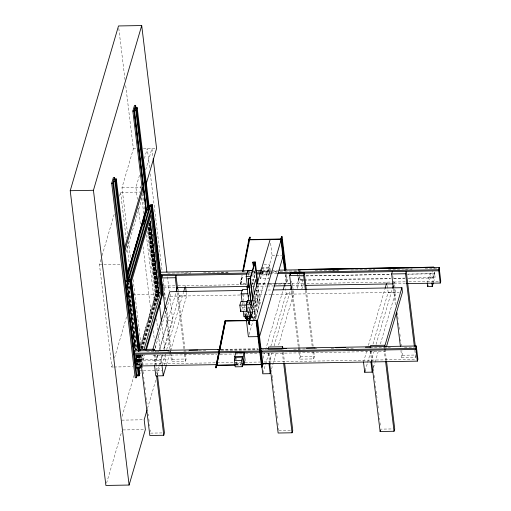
<?xml version="1.0" encoding="UTF-8"?>
<svg xmlns="http://www.w3.org/2000/svg" width="511" height="511" viewBox="0 0 511 511"><rect width="100%" height="100%" fill="white"/><g stroke="black" fill="none" stroke-linecap="round" stroke-linejoin="round"><path stroke-width="0.38" stroke-dasharray="2.56 1.92" d="M248.359 316.437C250.965 315.709 250.729 318.685 248.289 318.289M250.02 324.721L248.902 324.817L250.02 324.721L249.694 321.93M245.708 284.071L240.202 284.167L241.856 275.614M240.202 284.167L242.169 275.34M245.612 283.79L240.841 283.873L242.495 275.32M240.841 283.873L242.725 275.333M113.404 367.013L111.852 367.039L99.453 264.57L101.012 259.256M102.123 255.455L114.368 213.675M119.491 196.198L120.602 192.404L139.95 192.066M127.552 233.604L121.988 187.665L133.371 148.835L125.649 85.03M139.49 175.241L135.92 187.422L137.357 199.303M144.396 158.493L147.296 148.592L149.602 167.602M141.01 185.819L140.563 187.345L140.755 188.929M145.692 169.831L151.939 148.509L152.993 157.222M126.23 252.012L143.15 194.276M129.455 285.949L129.647 287.501L127.418 287.54L127.526 287.156L129.756 287.118M111.852 367.039L112.969 363.244M114.528 357.924L126.549 316.903M129.666 306.268L131.001 301.707M137.695 355.056L136.354 359.629L137.976 355.049M140.602 345.149L155.785 293.327L148.024 229.196M140.429 346.669L155.785 293.327M136.629 361.322L138.404 355.241M140.634 347.646L156.219 294.47L133.78 294.86M138.717 355.036L137.376 359.61L138.864 359.584L140.206 355.011M140.506 348.943L156.807 293.314L148.854 227.599M136.603 364.547L139.292 355.388M141.304 348.508L156.973 295.045L148.784 227.382M136.437 366.074L139.567 355.381M141.585 348.508L157.247 295.039L148.873 225.798M149.621 223.243L157.886 292.86L159.375 292.835M122.078 416.363L134.093 375.381M137.204 364.758L138.315 360.964L161.527 360.562L162.076 365.084M141.988 348.917L158.289 293.288L149.761 222.822M137.625 364.535L140.308 355.369M142.326 348.496L157.995 295.026L149.423 224.214M142.428 354.973L141.093 359.546L139.605 359.572L140.947 354.998M142.729 348.904L159.036 293.269L150.317 221.225M139.113 364.509L141.796 355.343M139.854 364.496L142.537 355.33M106.563 483.17L121.707 431.476M141.253 364.771L144.025 355.305M142.084 364.458L144.766 355.292M155.197 347.825L170.323 296.214L170.048 293.972M154.578 365.704L157.701 355.043M158.595 351.996L175.995 292.618M157.835 355.49L156.717 359.297L156.238 355.337M159.617 349.396L168.1 320.461L166.465 306.996M156.481 373.624L158.487 366.77M158.71 366.01L162.057 354.589M163.622 349.262L179.24 295.971L178.856 292.829M162.696 354.647L161.361 359.214L160.786 354.462M164.261 349.313L172.737 320.384L169.863 296.623M147.519 408.372L155.746 380.293M157.305 374.978L160.192 365.11M160.416 364.356L161.527 360.562M162.23 364.809L165.353 354.155M166.688 349.588L183.423 292.484M184.982 287.156L185.429 285.636M164.031 365.87L166.005 359.131L165.43 354.378M166.586 364.356L169.486 354.462M169.709 353.701L170.38 351.415M170.604 350.655L186.668 295.843L186.285 292.701M185.531 354.276L186.106 359.009L185.41 361.379L171.485 361.622L172.175 359.252L171.607 354.519M252.242 284.678L253.501 280.379L252.012 280.405M244.718 313.837L245.133 312.419M247.739 309.098L247.976 306.108M247.912 309.321L248.327 307.897L247.797 303.489M259.697 271.405L260.584 268.377M235.801 363.334L236.248 361.82M261.568 267.604L269.169 267.47L268.058 271.264L268.946 278.61L260.591 278.757L261.696 274.969L261.434 272.759M235.775 364.835L236.165 363.506L235.884 361.181M264.066 264.839L269.559 264.743L270.306 270.945L269.335 274.26L262.277 274.381L263.248 271.066L262.878 267.968M253.379 300.449L254.868 300.423L253.622 304.684L252.134 304.709M253.577 300.653L255.577 317.139L251.118 317.216L252.798 311.486L252.038 305.208M251.546 306.383L255.877 306.306L258.17 298.494L256.867 287.744M254.868 300.423L255.756 307.769L254.51 312.036L250.051 312.112M251.706 307.424L253.06 319.432L251.54 306.875M257.614 285.79L259.703 303.061L257.844 303.093L256.394 290.299M249.068 334.481L253.322 319.969M253.545 319.203L272.127 255.794L270.428 241.799M253.13 319.196L254.983 319.164L259.703 303.061M258.049 284.761L260.24 302.819L255.379 319.394L253.098 300.551M263.088 358.268L264.653 352.941M265.541 349.894L282.947 290.51M284.506 285.183L284.953 283.656L290.893 283.554M276.611 283.254L286.154 283.088L286.831 280.769L286.071 274.471M274.822 283.567L286.626 283.362L287.386 280.756L286.626 274.458M262.986 373.043L268.786 353.248M270.792 346.394L286.186 293.863L285.617 289.156M268.958 363.468L272.082 352.807M274.088 345.96L290.376 290.382M291.934 285.055L292.381 283.528L293.614 293.736L278.444 345.506M271.533 369.108L276.438 352.36M303.202 279.862L298.437 279.945L299.599 275.966M299.67 276.068L296.897 285.54L297.293 288.804L300.066 279.332L299.753 276.719M303.247 279.632L301.541 285.457L301.937 288.721L303.432 283.624M313.831 351.804L314.406 356.537L313.709 358.907L299.785 359.144L300.474 356.78L300.002 352.833M363.5 362.075L366.623 351.421M368.412 345.327L384.917 288.99M365.18 370.762L367.415 363.149M367.639 362.388L370.986 350.968M372.992 344.114L388.162 292.343L386.929 282.142M370.929 361.948L374.052 351.287M376.058 344.44L392.346 288.862M393.911 283.535L394.351 282.008L395.112 288.293M373.503 367.588L374.844 363.021M375.068 362.261L378.191 351.6M380.42 343.986L395.591 292.215L395.207 289.079M385.55 349.869L386.214 347.589M380.452 430.319L380.804 429.138L393.183 428.921M416.203 355.611L415.686 357.387L401.755 357.63L402.451 355.26L401.876 350.527M427.234 283.279L430.013 273.807L430.409 277.071L428.914 282.174M434.395 272.05L434.58 273.621L433.417 277.601L408.008 278.041M431.878 283.196L434.657 273.724L407.657 274.196M433.558 282.091L435.053 276.994L434.478 272.274M245.101 316.884L244.986 314.297L246.628 313.154L246.973 316.009M249.457 319.784L248.991 316.047L251.457 314.674L251.514 313.805L250.69 313.115L250.007 312.898L250.352 315.753L251.859 316.66L251.802 317.535L250.166 318.679L247.592 319.036M249.815 315.817L250.237 319.42L250.633 318.698L250.313 316.839M250.562 319.362L250.76 318.564L250.224 318.155L248.231 318.078M248.55 318.072L250.511 318.474M133.371 148.835L135.69 148.79M143.431 148.656L156.583 148.433M121.988 187.665L141.336 187.333M272.127 255.794L275.308 255.736M276.106 255.724L281.676 255.628M99.453 264.57L120.347 264.213M261.53 268.179L268.588 268.058L269.335 274.26M262.386 270.447L271.149 270.293M271.948 270.281L277.53 270.185M263.248 271.066L270.306 270.945M261.977 271.367L268.058 271.264M167.672 273.149L190.782 272.753M203.538 272.529L228.245 272.101M242.591 271.852L246.57 271.782M247.369 271.769L251.355 271.699M252.153 271.686L254.542 271.648M257.729 271.59L259.326 271.565M260.125 271.545L270.485 271.367M273.672 271.315L276.86 271.258M280.047 271.2L284.033 271.13M284.831 271.117L301.567 270.83M315.115 270.594L338.231 270.191M350.98 269.974L374.889 269.559M388.437 269.323L412.351 268.907M425.101 268.684L437.85 268.467M184.254 273.385L190.629 273.27M220.918 272.746L228.883 272.606M248.812 272.261L250.403 272.235M253.597 272.178L256.784 272.127M257.576 272.108L260.763 272.056M261.562 272.044L277.505 271.763M294.24 271.475L301.413 271.347M331.696 270.824L338.87 270.702M368.361 270.191L374.735 270.076M405.025 269.553L412.997 269.412M248.142 273.046L250.531 273.008M260.891 272.829L270.46 272.663M271.258 272.644L276.834 272.548M247.471 274.126L249.866 274.081M253.054 274.024L254.644 273.998M261.025 273.89L276.962 273.615M261.696 274.969L269.297 274.835M305.955 275.857L390.915 274.381M407.586 274.094L434.58 273.621M300.468 276.055L304.313 275.985M306.025 275.959L390.985 274.484M251.514 279.376L255.123 279.319M300.066 279.332L303.936 279.268M430.409 277.071L435.053 276.994M303.994 279.849L390.538 278.348M393.719 278.291L404.833 278.099M303.189 280.245L298.424 280.328L297.983 276.7M303.981 280.232L390.532 278.731M393.706 278.674L404.821 278.482M407.995 278.431L433.405 277.99L432.657 271.315M240.962 281.561L241.518 281.555M286.831 280.769L287.386 280.756M251.968 283.682L253.558 283.65M258.33 283.567L268.665 283.388M269.457 283.375L275.819 283.266M252 283.963L253.577 283.937M258.298 283.854L266.953 283.701M267.738 283.688L274.037 283.579M163.418 286.019L175.375 285.809M178 285.764L246.308 284.576M258.266 284.372L268.626 284.193M269.418 284.18L290.938 283.803M291.736 283.79L303.694 283.586M306.881 283.528L392.959 282.034M393.751 282.021L405.708 281.817M408.896 281.759L439.185 281.235M163.673 287.853L175.631 287.642M252.14 286.313L255.334 286.262M256.126 286.243L266.487 286.064M267.285 286.051L273.66 285.943M291.992 285.623L303.949 285.419M394.007 283.854L405.964 283.65M255.928 290.229L264.704 290.076M267.892 290.024L271.884 289.954M158.001 292.484L159.483 292.458M156.807 293.314L158.289 293.288M156.973 295.045L157.995 295.026M286.186 293.863L293.614 293.736M179.24 295.971L186.668 295.843M388.162 292.343L395.591 292.215M170.323 296.214L246.902 294.885M254.874 294.751L263.65 294.598M264.449 294.585L270.83 294.47M271.628 294.457L399.257 292.247M254.561 298.552L258.17 298.494M253.59 299.606L255.819 299.567L254.139 305.297L250.428 305.361M257.914 302.857L260.24 302.819M245.274 307.711L241.665 307.775L241.473 306.223M248.327 307.897L250.556 307.858M251.303 307.846L255.756 307.769M252.798 311.486L257.257 311.41L255.161 294.138M249.592 312.342L252.562 312.291L251.706 305.195M248.34 316.603L251.31 316.552M168.1 320.461L172.737 320.384M221.02 349.377L257.678 348.738M221.033 349.728L258.521 349.077M146.676 351.728L158.978 351.517M167.749 351.364L170.936 351.306M183.685 351.089L188.47 351.006M198.83 350.821L207.594 350.674M221.148 350.437L258.604 349.786M261.792 349.728L267.374 349.633M293.672 349.179L305.629 348.968M314.393 348.821L317.58 348.764M331.134 348.528L335.114 348.457M346.273 348.266L355.043 348.112M369.983 347.857L391.707 347.48M404.457 347.256L414.817 347.078M152.974 355.413L216.792 354.302M219.979 354.251L234.338 354.002M235.137 353.982L242.316 353.861M245.51 353.804L259.071 353.574M262.258 353.516L385.102 351.383M166.005 359.131L142.793 359.533L142.218 354.781M300.474 356.78L314.406 356.537M172.175 359.252L186.106 359.009M402.451 355.26L415.603 355.03M136.552 364.177L216.249 362.797M217.047 362.778L240.956 362.363M244.941 362.299L260.086 362.031M264.072 361.967L415.5 359.335M236.165 363.506L242.438 363.398M235.584 364.088L240.898 363.998M235.635 364.298L240.419 364.215M114.177 367L132.745 366.681M235.354 364.816L240.86 364.72M236.025 365.09L240.79 365.007M140.276 370.743L142.595 370.705M143.367 370.692L161.942 370.373M121.739 420.144L144.179 419.755M122.927 429.943L144.594 429.566M278.827 430.652L290.433 430.454M150.528 433.13L162.134 432.926M250.352 315.753L249.547 315.651L249.374 314.22M245.242 315.549L244.846 314.744M433.82 267.336L434.011 268.907M414.823 350.284L415.686 357.387M392.806 275.557L393.093 277.927M393.476 281.082L393.757 283.445M394.428 288.971L396.051 302.384M397.296 312.643L397.673 315.804M397.769 316.59L398.152 319.745M398.535 322.907L398.919 326.063M399.014 326.848L399.487 330.796M399.87 333.951L400.158 336.321M400.541 339.476L400.733 341.054M401.116 344.21L401.301 345.787M393.451 288.971L395.457 305.546M400.899 350.527L401.755 357.63M385.083 349.192L386.514 361.028M384.649 347.64L384.924 349.888M384.106 349.192L385.537 361.028M371.35 351.012L372.589 361.271M373.068 365.212L373.356 367.581M373.445 368.374L373.924 372.315M374.308 375.476L374.595 377.84M374.978 380.995L375.17 382.573M375.547 385.735L375.834 388.098M376.217 391.254L376.601 394.415M376.696 395.201L377.08 398.356M377.457 401.512L377.84 404.674M377.936 405.459L378.415 409.407M378.798 412.562L379.085 414.932M379.462 418.087L379.654 419.665M380.037 422.821L380.325 425.19M370.366 351.012L371.606 361.271M306.383 290.248L313.256 347.065M305.406 290.248L312.278 347.065M312.853 351.804L313.709 358.907M298.884 269.533L299.146 271.711M299.235 272.44L299.497 274.618M298.839 269.68L299.031 271.252M297.862 275.225L298.437 279.945M297.632 273.8L297.894 275.978M291.308 281.024L291.5 282.602M292.458 290.491L299.235 346.522M299.331 347.308L299.618 349.677M291.474 290.491L298.258 346.522M298.347 347.308L298.635 349.677M299.018 352.833L299.785 359.144M285.579 274.701L286.626 283.362M285.106 274.426L286.154 283.088M284.953 283.656L285.521 288.37M283.305 352.29L284.544 362.548M282.321 352.29L283.56 362.548M269.169 267.47L270.057 274.822M261.907 271.284L262.277 274.381M260.323 276.547L260.591 278.757M269.469 353.318L271.092 366.732M272.146 375.413L272.427 377.782M272.523 378.574L273.002 382.515M273.385 385.671L273.672 388.041M274.056 391.196L274.247 392.774M274.624 395.929L274.912 398.299M275.295 401.454L275.678 404.61M275.774 405.402L276.157 408.557M276.534 411.713L276.917 414.875M277.013 415.66L277.492 419.608M277.875 422.763L278.163 425.133M278.54 428.288L278.731 429.866M268.492 353.318L269.636 362.791M254.018 270.67L254.97 278.521M253.948 270.907L254.9 278.757M256.228 289.75L257.844 303.093M252.792 274.509L253.775 282.685M254.67 296.329L255.877 306.306M252.99 302.678L254.983 319.164M248.142 273.015L248.429 275.372M251.514 313.805L251.949 317.088M251.457 314.674L251.802 317.535M251.201 313.422L251.546 316.277M249.502 301.573L249.783 303.936M250.454 309.455L251.438 317.963M250.69 313.115L251.035 315.97M249.215 301.516L249.502 303.866M250.358 310.937L251.118 317.216M250.537 315.498L250.882 318.353M248.825 301.816L249.1 304.115M250.435 317.069L250.684 319.426M250.288 317.555L250.486 319.19M250.077 316.654L250.422 319.79M249.738 316.507L249.936 318.142M249.796 318.034L249.93 319.126M249.687 317.989L249.885 319.624M249.317 316.418L249.515 318.053M249.298 317.976L249.496 319.611M249.585 321.802L249.981 324.798M248.844 316.398L249.042 318.027M249.483 321.764L249.905 324.868M249.362 321.732L249.796 324.926M248.761 317.995L248.959 319.624M249.221 321.726L249.668 324.977M248.78 318.251L248.978 319.886M249.113 321.604L249.528 325.002M249.068 321.738L249.4 324.459M248.966 321.617L249.381 325.015M248.825 321.611L249.234 325.009M248.78 322.262L249.113 324.983M248.691 321.879L249.01 324.939M248.41 320.736L248.94 324.881M245.912 313.473L246.257 316.335M242.936 294.285L243.702 300.596M243.798 301.381L244.086 303.745M244.181 304.537L244.846 310.056M245.35 313.863L245.695 316.724M244.986 314.297L245.331 317.152M242.169 302.493L243.121 310.375M236.427 358.096L236.606 359.565M178.384 288.907L178.761 292.043M178.084 292.726L185.148 351.121M177.1 292.726L184.171 351.121M184.554 354.276L185.41 361.379M167.467 276.821L169.192 291.078M150.368 173.938L162.153 271.354M163.111 279.274L165.794 301.452M162.913 282.704L163.105 284.288M163.488 287.444L163.775 289.807M164.159 292.969L164.536 296.125M164.631 296.91L165.015 300.066M166.069 308.746L171.032 349.786M165.372 311.116L170.335 352.149M170.431 352.941L171.485 361.622M151.812 228.602L152.003 230.18M152.482 234.134L152.674 235.718M153.057 238.88L153.345 241.249M153.728 244.411L153.92 245.995M154.974 254.689L155.261 257.065M155.644 260.227L155.836 261.804M156.883 270.504L157.171 272.874M158.225 281.574L158.416 283.151M158.895 287.105L159.087 288.689M159.47 291.851L159.662 293.429M157.503 276.451L157.784 278.75M158.155 281.81L158.429 284.103M150.528 221.039L159.291 293.429M150.113 220.707L159.01 294.234M150.074 221.972L158.972 295.499M150.068 222.272L158.966 295.799M149.889 223.141L158.691 295.875M149.519 222.905L158.429 296.565M161.591 322.703L164.855 349.626M149.423 223.077L158.416 297.389M148.969 225.159L157.867 298.686M148.414 227.056L157.216 299.791M148.324 227.369L157.126 300.104M148.222 228.034L157.12 302.352M142.805 193.267L144.734 209.235M147.398 231.215L156.2 303.949M141.809 197.642L143.725 213.483M146.312 234.868L155.229 308.523M156.475 318.819L157.816 329.908M158.391 334.66L160.211 349.709M118.788 28.316L124.984 79.518M138.411 208.015L140.519 225.44M143.106 246.826L151.927 319.694M153.268 330.783L154.418 340.288M155.089 345.832L155.855 352.168M155.005 354.762L157.484 375.278M154.022 354.762L155.261 365.02M128.51 241.524L130.618 258.949M133.109 279.543L141.451 348.445M141.074 355.004L142.218 364.477M142.314 365.263L142.697 368.418M143.08 371.574L143.367 373.943M143.751 377.099L143.942 378.677M144.319 381.838L144.607 384.202M144.99 387.357L145.277 389.727M145.661 392.882L145.852 394.46M146.229 397.615L146.612 400.777M146.708 401.563L147.187 405.51M147.57 408.666L147.858 411.036M148.235 414.191L148.426 415.769M148.81 418.924L149.097 421.294M149.48 424.449L149.672 426.027M150.145 429.975L150.336 431.552M140.519 354.794L141.093 359.546M120.602 192.404L126.134 238.12M127.092 246.002L129.187 263.344M140.301 354.966L141.445 364.407M140.097 355.004L141.24 364.477M139.56 354.979L140.704 364.42M139.03 354.819L139.605 359.572M138.909 354.973L140.052 364.413M138.8 355.349L139.944 364.79M138.289 354.832L138.864 359.584M138.072 355.004L139.216 364.445M128.817 282.513L129.2 285.675M129.296 286.467L136.948 349.709M137.619 355.247L138.768 364.733M128.568 282.634L136.756 350.297M137.331 355.017L138.475 364.458M127.891 281.229L136.226 350.112M136.801 354.858L138.021 364.745M127.839 282.206L136.067 350.201M136.641 354.941L137.785 364.733M127.15 281.242L135.485 350.124M136.06 354.87L137.235 364.931M127.194 282.711L135.326 349.914M136.092 356.237L137.146 364.931M127.092 282.519L135.274 350.322M135.843 355.043L137.044 364.745M126.715 280.475L135.204 350.124M135.779 354.877L136.948 364.803M127.098 284.167L135.038 349.786M135.9 356.902L136.373 360.849M136.469 361.641L136.852 364.803M126.964 283.822L127.418 287.54"/><path stroke-width="0.77" d="M149.429 207.983L149.429 208.309M149.653 208.309L149.429 208.054M149.582 207.836L149.697 208.028M215.706 367.748L225.064 320.812L257.557 320.25L262.897 364.343L262.13 366.943L261.575 366.955L256.241 322.863L256.918 320.544L225.536 321.087L216.262 367.741L215.706 367.748L225.064 320.812M216.262 367.741L225.536 321.087M242.61 271.724L248.793 239.838L249.553 237.232L250.109 237.219L249.662 239.557M243.223 269.897L245.031 260.565M245.785 256.675L248.046 245.005M248.346 243.453L249.553 237.232M243.249 271.43L250.109 237.219M145.878 208.673L137.152 242.08L127.839 271.086M246.839 320.301L246.979 318.672M146.849 410.646L144.179 419.755L145.367 429.553L129.104 485.048L105.892 485.45L70.224 190.699L118.501 25.952L141.713 25.55L156.583 148.433L146.089 184.235M129.104 485.048L93.436 190.296L141.713 25.55M137.267 374.576L136.341 377.731L135.223 377.75L111.692 183.264L113.359 177.579L114.56 177.56L114.847 179.929M142.345 189.46L132.854 111.047L134.521 105.362L135.632 105.343L136.015 108.504M136.341 377.731L112.803 183.245L114.47 177.56L114.758 179.936M135.632 105.343L133.965 111.028L146.274 211.944M114.56 179.802L114.56 177.56M128.529 280.143L116.284 178.946L115.537 178.959L114.847 181.322L126.996 281.727M149.423 208.839L137.178 107.642L136.437 107.655L135.741 110.018L147.89 210.43M116.284 178.946L115.588 181.309L113.359 181.348L136.897 375.834L139.126 375.796L139.816 373.432L139.145 367.894M148.631 210.411L136.482 110.006L137.178 107.642M124.448 248.295L142.154 187.876L143.265 187.856L124.888 250.569M127.475 273.423L146.497 208.494M127.431 274.196L146.127 210.717M140.244 365.985L140.321 367.939L135.869 368.016L125.502 281.088L129.96 281.012L138.436 351.038M127.526 274.196L146.555 209.255M127.597 276.457L147.296 209.242M143.642 222.342L144.313 220.049M143.061 224.636L144.402 220.049M128.382 281.063L128.191 279.485L149.008 208.45L149.749 208.437M161.182 277.843L152.329 204.675L150.847 204.7L128.932 279.472L129.123 281.05M138.321 351.415L129.96 281.012M152.329 204.675L130.42 279.447L139.081 351.044M139.822 351.031L131.161 279.434L151.978 208.399L151.237 208.411L161.706 294.962L162.447 294.949L151.978 208.399M220.222 349.39L134.942 350.865L134.246 353.235L415.59 348.355L416.28 345.985L260.865 348.681M140.059 350.667L140.404 349.479L154.335 349.237L154.526 350.821M165.085 308.746L161.361 277.971L162.057 275.608L162.243 277.186M135.869 368.016L125.502 281.088M143.993 349.639L160.518 293.244L151.032 214.863L131.608 281.165L140.04 350.833M145.584 349.971L162.805 291.219L161.949 284.142M138.404 367.907L139.075 373.445L138.379 375.809L137.427 367.907M159.624 303.323L159.969 302.142L160.71 302.129L160.518 300.545M146.331 349.946L162.447 294.949M159.279 304.505L160.02 304.492L160.71 302.129M152.878 349.403L169.78 291.724L242.367 290.465M153.811 351.012L154.335 349.237M176.915 291.149L175.286 277.728L175.982 275.365L177.604 288.779M176.218 291.851L177.553 287.284M183.647 291.724L184.982 287.156M154.578 365.704L155.81 375.904L163.239 375.777L166.362 365.122M141.336 365.263L149.832 435.5L163.763 435.257L164.459 432.887L157.58 376.07M247.605 288.166L246.181 276.394L247.854 270.664L252.313 270.581M242.073 301.701L241.115 293.819L242.367 289.558L247.567 289.469M239.857 305.169L240.911 301.567L247.413 301.452L246.359 305.054L247.107 311.256L240.611 311.371L239.857 305.169L246.359 305.054M251.252 304.518L248.116 278.61L250.045 278.342L254.765 262.239L252.907 262.271L253.571 267.77M252.907 262.271L255.296 261.996L257.768 282.404M248.729 301.043L247.056 287.233L247.362 286.192L248.851 286.166M240.611 311.371L241.032 309.934M252.907 298.98L250.441 278.572L255.296 261.996M249.311 312.125L247.081 312.164L246.193 304.812L247.439 300.551L251.157 300.487M235.047 359.68L234.69 356.742L235.801 352.954L244.162 352.807L245.05 360.159L243.939 363.947L242.418 363.973M234.44 360.619L235.411 357.304L242.47 357.183L243.217 363.385L242.246 366.7L235.194 366.821L234.44 360.619L241.499 360.498L242.47 357.183M270.147 239.467L246.417 320.442L248.391 336.775L259.537 336.583L283.266 255.602M243.939 363.947L243.051 356.595L244.162 352.807M284.627 270.491L280.814 238.995L281.497 236.676L282.053 236.67L286.058 269.731M262.13 366.943L256.797 322.856L282.053 236.67M283.171 289.75L284.506 285.183M261.575 366.955L262.258 364.637L256.918 320.544M291.379 289.705L289.66 275.499L290.357 273.13L304.281 272.887L306.287 289.462M290.599 289.622L291.487 286.575M261.715 365.167L262.763 373.803L270.191 373.675L271.086 370.628M282.634 346.765L281.938 349.134L268.013 349.371L268.703 347.007L282.634 346.765L282.922 349.134M305.31 289.462L303.585 275.257L304.281 272.887M269.731 363.577L278.137 433.021L292.062 432.779L292.758 430.415L284.64 363.334M385.141 288.23L386.482 283.662M370.156 347.263L370.679 345.487L384.604 345.244L384.796 346.822M393.355 288.185L391.637 273.979L392.327 271.609M372.832 369.868L372.161 372.155L364.739 372.283L365.18 370.762M392.569 288.102L393.24 285.815M384.259 346.426L384.604 345.244M414.344 346.337L405.562 273.736L406.258 271.367L415.328 346.337M384.559 346.892L401.908 287.699L273.481 289.929M386.437 346.828L402.451 292.19L401.908 287.699M386.61 361.82L394.728 428.895L394.038 431.258L380.107 431.501L380.452 430.319M433.341 282.819L432.274 286.467L427.63 286.543L428.058 285.087M406.762 283.631L440.233 283.056L438.623 269.744L439.319 267.374L279.121 270.153M134.942 350.865L134.374 354.295L415.718 349.415L416.414 347.052M261.939 363.838L417.353 361.143L417.896 359.297L416.28 345.985M440.233 283.056L440.776 281.203L439.294 268.958M149.589 208.68L149.608 207.881M247.043 318.762L247.017 319.477L246.89 318.391M245.695 316.724L245.28 318.027L246.787 318.934M134.808 108.153L136.296 108.128L148.541 209.325M136.482 110.006L134.252 110.044L146.408 210.768M132.854 111.047L134.061 111.021L134.252 110.363L146.408 211.56M114.368 178.224L114.464 179.808M113.915 179.457L115.403 179.431L127.737 281.714M111.692 183.264L112.803 183.245M70.224 190.699L93.436 190.296M149.014 205.907L151.984 205.856L162.46 292.407M148.899 206.284L151.869 206.233L162.345 292.784M249.432 239.544L280.814 238.995M248.793 239.838L281.293 239.269L285.1 270.766M160.371 272.216L252.824 270.613M256.011 270.555L261.587 270.46M159.675 274.579L247.343 273.059M256.113 272.912L260.891 272.829M278.425 272.523L438.623 269.744M159.802 275.646L246.679 274.139M256.241 273.973L260.227 273.902M277.76 273.596L438.751 270.804L439.319 267.374M289.66 275.499L303.585 275.257M246.181 276.394L250.633 276.317M161.361 277.971L175.286 277.728M391.637 273.979L405.562 273.736M128.191 279.485L131.161 279.434M248.116 278.61L250.441 278.572M125.393 281.465L129.851 281.389M161.284 287.891L162.881 287.865M176.429 287.629L247.362 286.396M274.458 285.93L291.193 285.636M305.54 285.387L393.215 283.867M247.056 287.233L249.949 287.182M241.115 293.819L247.803 293.704M246.193 304.812L251.393 304.722M247.599 316.616L243.881 316.679L243.217 311.161M224.297 323.418L224.853 323.412M256.241 322.863L256.797 322.856M159.611 350.795L168.387 350.642M189.127 350.284L197.898 350.131M217.839 349.786L219.436 349.76M282.455 348.662L286.441 348.598M306.389 348.247L315.159 348.1M335.899 347.736L345.474 347.569M365.416 347.225L370.999 347.129M260.457 351.594L262.047 351.562M234.69 356.742L243.051 356.595M262.271 363.583L268.958 363.468L270.191 373.675M217.303 364.611L136.009 366.023L134.527 353.778M216.472 365.148L235.354 364.816M242.438 364.694L262.897 364.343M216.945 365.422L235.226 365.103M242.38 364.982L261.46 364.65M135.977 367.639L140.436 367.556M139.075 373.445L139.816 373.432M246.985 319.694L246.704 319.209M431.878 283.196L432.274 286.467M427.234 283.279L427.63 286.543M415.871 348.898L417.353 361.143M415.59 348.355L415.718 349.415M396.312 312.649L400.42 346.579M385.633 361.82L394.038 431.258M371.606 361.271L380.107 431.501M370.929 361.948L372.161 372.155M363.5 362.075L364.739 372.283M290.357 273.13L290.548 274.707M281.497 236.676L285.496 269.744M283.656 363.334L292.062 432.779M254.765 262.239L257.327 283.439M256.778 286.978L255.845 279.306L253.558 287.118L254.395 294.023M252.977 262.034L253.737 268.313M250.045 278.342L252.702 300.321M247.854 270.664L248.046 272.229M248.186 278.374L251.323 304.281M248.461 295.23L248.646 296.802M247.439 300.551L247.618 302.02M247.33 316.897L247.503 318.327M246.526 316.788L246.909 320.027M245.842 316.571L246.104 318.717M245.331 316.264L245.587 318.41M245.108 316.596L245.28 318.027M241.499 360.498L242.246 366.7M185.621 287.208L186.189 291.915M153.185 158.806L166.893 272.069M161.374 279.421L161.757 282.564M150.847 204.7L151.032 206.272M136.437 107.655L148.778 209.638M159.732 302.122L160.02 304.492M159.387 304.486L161.399 321.119M162.006 365.569L163.239 375.777M156.602 376.07L163.763 435.257M130.35 281.005L130.522 282.442M140.04 365.576L140.321 367.939M115.537 178.959L127.884 280.941M138.168 367.594L139.126 375.796M298.884 269.533L433.865 267.196L298.884 269.533"/></g></svg>
